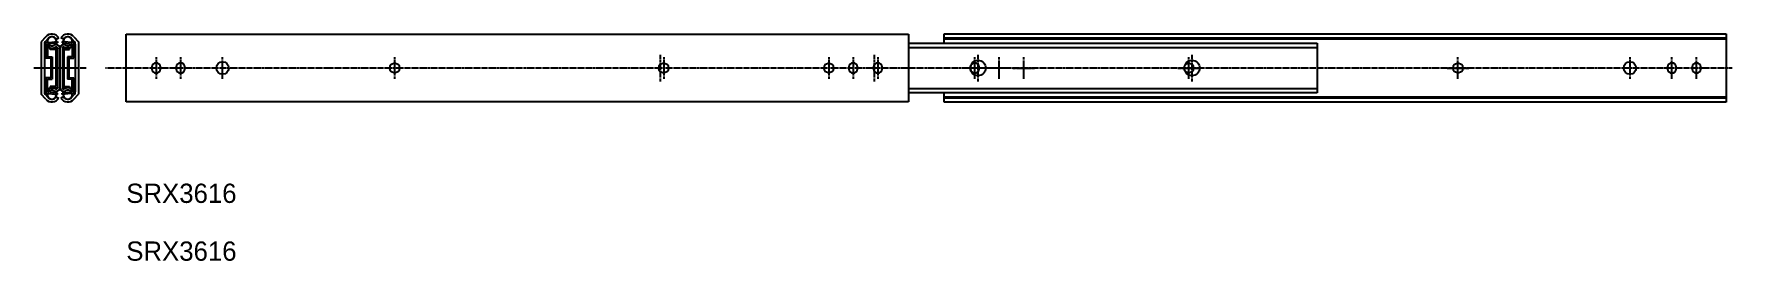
# Model space of a CAD drawing. Extents: x -38 to 844, y 10 to 128.
import ezdxf

# ---------------------------------------------------------------- set-up
doc = ezdxf.new("R2010")
doc.units = 0
doc.linetypes.add('CENTER', pattern=[2, 1.25, -0.25, 0.25, -0.25])
doc.layers.get('0').update_dxf_attribs({"linetype": 'CONTINUOUS'})
doc.layers.add('CENTER', color=1, linetype='CENTER')

msp = doc.modelspace()

# ---------------------------------------------------------------- linework, layer by layer
at = {"color": 7, "linetype": 'CONTINUOUS'}
for p, q in [((-31.76, 126.2), (-34.24, 123.55)), ((-34.24, 123.55), (-34.24, 96.45)), ((-30.54, 125.31), (-32.07, 123.53)), ((-31.71, 123.01), (-25.75, 123.74)), ((-26.42, 124.97), (-25.05, 125.65)), ((-25.75, 123.74), (-25.65, 123.02)), ((-22.57, 124.97), (-23.93, 125.65)), ((-23.23, 123.74), (-23.33, 123.02)), ((-17.27, 123.01), (-23.23, 123.74)), ((-18.44, 125.31), (-16.91, 123.53)), ((-17.22, 126.2), (-14.74, 123.55)), ((-14.74, 123.55), (-14.74, 96.45)), ((10, 127.5), (416, 127.5)), ((10, 92.5), (10, 127.5)), ((416, 127.5), (416, 92.5)), ((434.6, 127.65), (840.6, 127.65)), ((434.6, 122.85), (434.6, 127.65)), ((434.6, 125.65), (840.6, 125.65)), ((840.6, 124.97), (434.6, 124.97)), ((840.6, 127.65), (840.6, 92.35)), ((-32.5, 122.38), (-32.5, 97.62)), ((-31.71, 115.08), (-31.71, 123.01)), ((-29.2, 115.08), (-31.71, 115.08)), ((-25.65, 123.02), (-30.94, 122.37)), ((-30.94, 122.37), (-30.94, 115.81)), ((-30.94, 115.81), (-28.43, 115.81)), ((-30.63, 120.9), (-29.93, 121.92)), ((-29.48, 119.62), (-29.48, 120.34)), ((-29.48, 120.34), (-25.78, 120.34)), ((-26.55, 119.62), (-29.48, 119.62)), ((-29.2, 115.08), (-29.2, 104.92)), ((-28.43, 115.81), (-28.43, 104.19)), ((-26.55, 119.62), (-26.55, 100.38)), ((-25.78, 120.34), (-25.78, 99.66)), ((-24.49, 120.06), (-24.49, 99.94)), ((-24.49, 120.06), (-24.49, 99.94)), ((-24.49, 119.93), (-24.49, 120.06)), ((-24.49, 119.93), (-24.49, 120.06)), ((-23.33, 123.02), (-18.04, 122.37)), ((-23.2, 120.34), (-23.2, 99.66)), ((-19.5, 120.34), (-23.2, 120.34)), ((-22.43, 119.62), (-22.43, 100.38)), ((-22.43, 119.62), (-19.5, 119.62)), ((-20.56, 115.81), (-20.56, 104.19)), ((-18.04, 115.81), (-20.56, 115.81)), ((-19.78, 115.08), (-19.78, 104.92)), ((-19.78, 115.08), (-17.27, 115.08)), ((-19.5, 119.62), (-19.5, 120.34)), ((-18.35, 120.9), (-19.05, 121.92)), ((-18.04, 122.37), (-18.04, 115.81)), ((-17.27, 115.08), (-17.27, 123.01)), ((-16.49, 122.38), (-16.49, 97.62)), ((416, 122.85), (425.3, 122.85)), ((416, 120.67), (628.3, 120.67)), ((425.3, 122.85), (628.3, 122.85)), ((628.3, 122.85), (628.3, 97.15)), ((23.25, 110.4), (23.25, 109.6)), ((27.75, 109.6), (27.75, 110.4)), ((35.95, 110.4), (35.95, 109.6)), ((40.45, 109.6), (40.45, 110.4)), ((149.7, 112.25), (148.9, 112.25)), ((148.9, 107.75), (149.7, 107.75)), ((289.4, 112.25), (288.6, 112.25)), ((288.6, 107.75), (289.4, 107.75)), ((375.1, 112.25), (374.3, 112.25)), ((374.3, 107.75), (375.1, 107.75)), ((385.15, 110.4), (385.15, 109.6)), ((389.65, 109.6), (389.65, 110.4)), ((397.85, 110.4), (397.85, 109.6)), ((402.35, 109.6), (402.35, 110.4)), ((448.25, 110.4), (448.25, 109.6)), ((452.75, 109.6), (452.75, 110.4)), ((562, 112.25), (561.2, 112.25)), ((561.2, 107.75), (562, 107.75)), ((701.7, 112.25), (700.9, 112.25)), ((700.9, 107.75), (701.7, 107.75)), ((810.15, 110.4), (810.15, 109.6)), ((814.65, 109.6), (814.65, 110.4)), ((822.85, 110.4), (822.85, 109.6)), ((827.35, 109.6), (827.35, 110.4)), ((-31.71, 104.92), (-31.71, 96.99)), ((-29.2, 104.92), (-31.71, 104.92)), ((-31.71, 96.99), (-25.75, 96.26)), ((-30.94, 97.63), (-30.94, 104.19)), ((-30.94, 104.19), (-28.43, 104.19)), ((-25.65, 96.98), (-30.94, 97.63)), ((-30.63, 99.1), (-29.93, 98.08)), ((-29.48, 100.38), (-29.48, 99.66)), ((-26.55, 100.38), (-29.48, 100.38)), ((-29.48, 99.66), (-25.78, 99.66)), ((-25.75, 96.26), (-25.65, 96.98)), ((-24.49, 100.07), (-24.49, 99.94)), ((-24.49, 100.07), (-24.49, 99.94)), ((-23.33, 96.98), (-18.04, 97.63)), ((-23.23, 96.26), (-23.33, 96.98)), ((-17.27, 96.99), (-23.23, 96.26)), ((-19.5, 99.66), (-23.2, 99.66)), ((-22.43, 100.38), (-19.5, 100.38)), ((-18.04, 104.19), (-20.56, 104.19)), ((-19.78, 104.92), (-17.27, 104.92)), ((-19.5, 100.38), (-19.5, 99.66)), ((-18.35, 99.1), (-19.05, 98.08)), ((-18.04, 97.63), (-18.04, 104.19)), ((-17.27, 104.92), (-17.27, 96.99)), ((416, 99.33), (628.3, 99.33)), ((628.3, 97.15), (416, 97.15)), ((434.6, 92.35), (434.6, 97.15)), ((-31.76, 93.8), (-34.24, 96.45)), ((-30.54, 94.69), (-32.07, 96.47)), ((-26.42, 95.03), (-25.05, 94.35)), ((-22.57, 95.03), (-23.93, 94.35)), ((-18.44, 94.69), (-16.91, 96.47)), ((-17.22, 93.8), (-14.74, 96.45)), ((416, 92.5), (10, 92.5)), ((434.6, 95.03), (840.6, 95.03)), ((840.6, 94.35), (434.6, 94.35)), ((840.6, 92.35), (434.6, 92.35))]:
    msp.add_line(p, q, dxfattribs=at)
for centre, radius in [((60, 110), 3.2), ((452.2, 110), 4), ((563.3, 110), 4), ((790.6, 110), 3.2)]:
    msp.add_circle(centre, radius, dxfattribs=at)
for centre, radius, start, end in [((-30.73, 122.38), 1.76, 139.37428, 180), ((-28.61, 123.49), 4.16, 31.30261, 139.33413), ((-28.6, 123.88), 2.33, 355.17841, 198.94981), ((-28.6, 123.65), 2.55, 31.06175, 139.37428), ((-20.38, 123.49), 4.16, 40.66587, 148.69739), ((-20.38, 123.88), 2.33, 341.05019, 184.82159), ((-20.38, 123.65), 2.55, 40.62572, 148.93825), ((-18.25, 122.38), 1.76, 0, 40.62572), ((-28.61, 124.3), 3.96, 239.25211, 298.1841), ((-28.6, 123.88), 2.33, 218.26597, 335.86027), ((-28.6, 124.12), 2.58, 238.80914, 297.44401), ((-26.49, 120.06), 2, 0, 117.44401), ((-26.43, 120.24), 0.653, 9.35048, 118.1841), ((-22.49, 120.06), 2, 62.55599, 180), ((-22.56, 120.24), 0.653, 61.8159, 170.64952), ((-20.38, 123.88), 2.33, 204.13973, 321.73403), ((-20.38, 124.3), 3.96, 241.8159, 300.74789), ((-20.38, 124.12), 2.58, 242.55599, 301.19086), ((25.5, 110.4), 2.25, 0, 180), ((25.5, 109.6), 2.25, 180, 0), ((38.2, 110.4), 2.25, 0, 180), ((38.2, 109.6), 2.25, 180, 0), ((148.9, 110), 2.25, 90, 270), ((149.7, 110), 2.25, 270, 90), ((288.6, 110), 2.25, 90, 270), ((289.4, 110), 2.25, 270, 90), ((374.3, 110), 2.25, 90, 270), ((375.1, 110), 2.25, 270, 90), ((387.4, 110.4), 2.25, 0, 180), ((387.4, 109.6), 2.25, 180, 0), ((400.1, 110.4), 2.25, 0, 180), ((400.1, 109.6), 2.25, 180, 0), ((450.5, 110.4), 2.25, 0, 180), ((450.5, 109.6), 2.25, 180, 0), ((561.2, 110), 2.25, 90, 133.68877), ((561.2, 110), 2.25, 226.31123, 270), ((562, 110), 2.25, 270, 90), ((700.9, 110), 2.25, 90, 270), ((701.7, 110), 2.25, 270, 90), ((812.4, 110.4), 2.25, 0, 180), ((812.4, 109.6), 2.25, 180, 0), ((825.1, 110.4), 2.25, 0, 180), ((825.1, 109.6), 2.25, 180, 0), ((-30.73, 97.62), 1.76, 180, 220.62572), ((-28.61, 95.7), 3.96, 61.8159, 120.74789), ((-28.6, 96.12), 2.33, 24.13973, 141.73403), ((-28.6, 95.88), 2.58, 62.55599, 121.19086), ((-26.49, 99.94), 2, 242.55599, 0), ((-26.43, 99.76), 0.653, 241.8159, 350.64952), ((-22.49, 99.94), 2, 180, 297.44401), ((-22.56, 99.76), 0.653, 189.35048, 298.1841), ((-20.38, 96.12), 2.33, 38.26597, 155.86027), ((-20.38, 95.7), 3.96, 59.25211, 118.1841), ((-20.38, 95.88), 2.58, 58.80914, 117.44401), ((-18.25, 97.62), 1.76, 319.37428, 0), ((-28.61, 96.51), 4.16, 220.66587, 328.69739), ((-28.6, 96.12), 2.33, 161.05019, 4.82159), ((-28.6, 96.35), 2.55, 220.62572, 328.93825), ((-20.38, 96.51), 4.16, 211.30261, 319.33413), ((-20.38, 96.12), 2.33, 175.17841, 18.94981), ((-20.38, 96.35), 2.55, 211.06175, 319.37428)]:
    msp.add_arc(centre, radius, start, end, dxfattribs=at)
at = {"layer": 'CENTER', "color": 1, "linetype": 'CENTER'}
for p, q in [((25.5, 115.65), (25.5, 104.35)), ((38.2, 115.65), (38.2, 104.35)), ((60, 104.35), (60, 115.65)), ((149.3, 115.65), (149.3, 104.35)), ((287.3, 103), (287.3, 117)), ((289, 115.65), (289, 104.35)), ((374.7, 115.65), (374.7, 104.35)), ((387.4, 115.65), (387.4, 104.35)), ((398.4, 103), (398.4, 117)), ((400.1, 115.65), (400.1, 104.35)), ((450.5, 104.35), (450.5, 115.65)), ((452.2, 103), (452.2, 117)), ((463.2, 104.35), (463.2, 115.65)), ((475.9, 104.35), (475.9, 115.65)), ((561.6, 104.35), (561.6, 115.65)), ((563.3, 103), (563.3, 117)), ((701.3, 104.35), (701.3, 115.65)), ((790.6, 115.65), (790.6, 104.35)), ((812.4, 104.35), (812.4, 115.65)), ((825.1, 104.35), (825.1, 115.65)), ((-10.78, 110), (-37.93, 110)), ((843.6, 110), (-0.78, 110)), ((456.15, 110), (444.85, 110)), ((468.85, 110), (457.55, 110)), ((470.25, 110), (481.55, 110)), ((555.95, 110), (567.25, 110)), ((695.65, 110), (706.95, 110))]:
    msp.add_line(p, q, dxfattribs=at)

# ---------------------------------------------------------------- texts
at = {"color": 7, "linetype": 'CONTINUOUS'}
for p in [(10, 40), (10, 10)]:
    msp.add_text('SRX3616', height=10, dxfattribs=at).set_placement(p)

doc.saveas('drawing.dxf')
